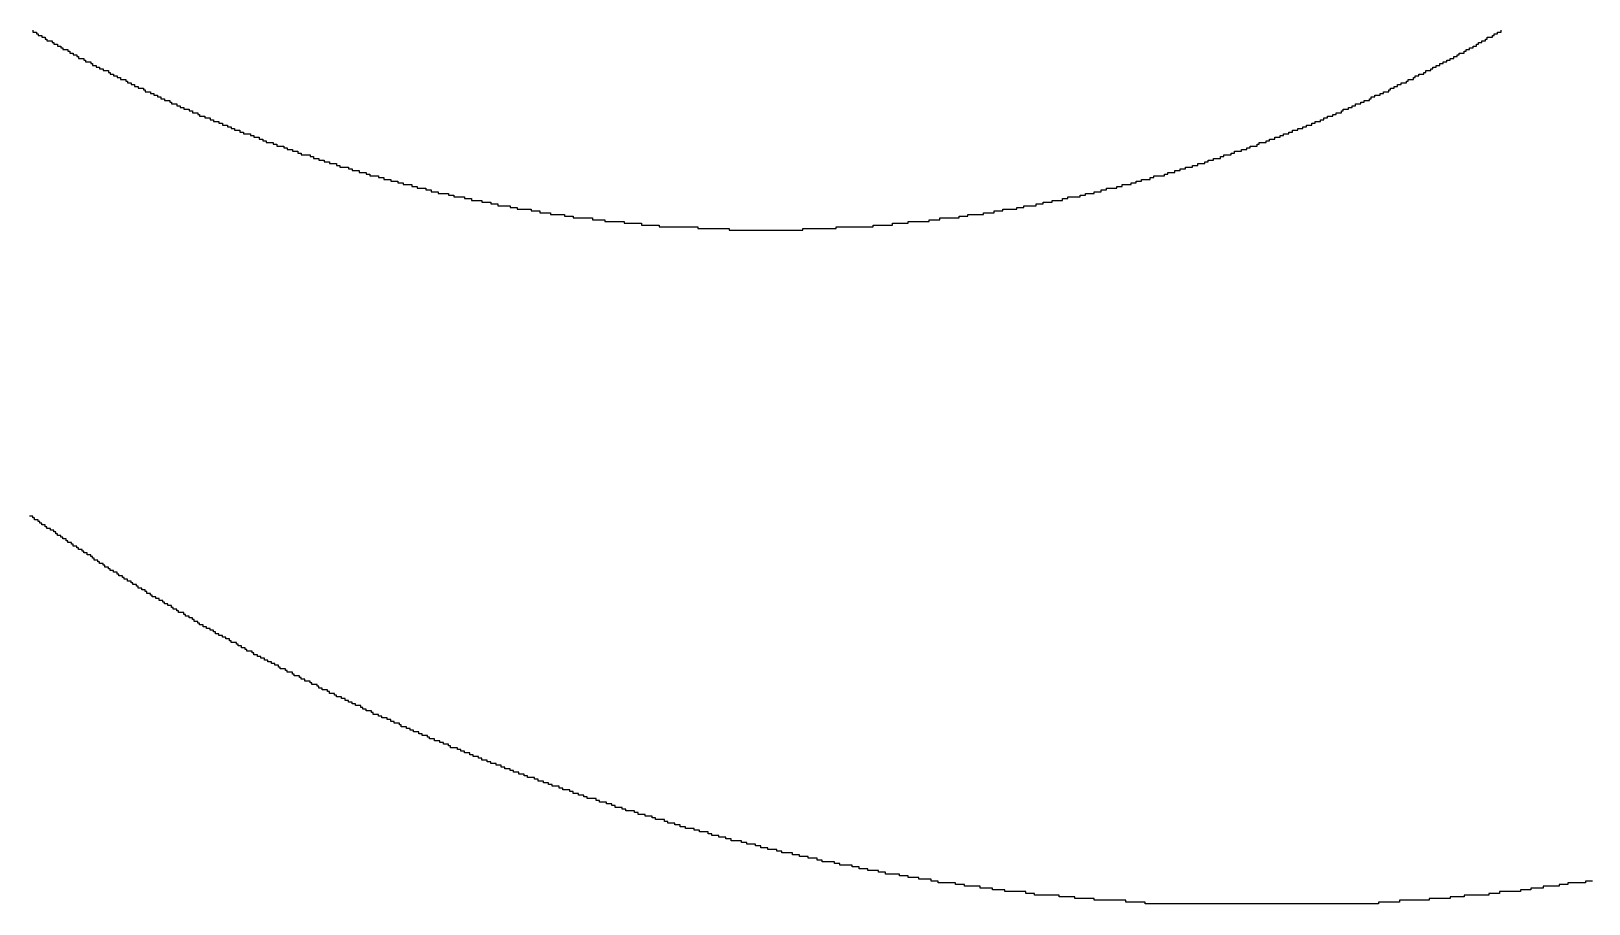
# Model space of a CAD drawing. Header units: millimetres. Extents: x -3.3 to 49.3, y -30.5 to 0.
# Drawn here: x 39.619 to 42.871, y -27.553 to -25.73 of the extents above; entities that cross this region are included whole.
import ezdxf

# ---------------------------------------------------------------- set-up
doc = ezdxf.new("R2010")
doc.units = ezdxf.units.MM
doc.layers.add('TopOverlay', color=2, linetype='Continuous')

msp = doc.modelspace()

# ---------------------------------------------------------------- linework, layer by layer
at = {"layer": 'TopOverlay'}
for p, q in [((39.6223, -25.7286), (39.6223, -25.7322)), ((42.6883, -25.7322), (42.6883, -25.7286)), ((39.6223, -25.7322), (39.6297, -25.7322)), ((39.6297, -25.7322), (39.6297, -25.7359)), ((39.6297, -25.7359), (39.6333, -25.7359)), ((39.6333, -25.7359), (39.6333, -25.7396)), ((39.6333, -25.7396), (39.6407, -25.7396)), ((39.6407, -25.7396), (39.6407, -25.7432)), ((39.6407, -25.7432), (39.648, -25.7432)), ((39.648, -25.7432), (39.648, -25.7469)), ((39.648, -25.7469), (39.6516, -25.7469)), ((39.6516, -25.7469), (39.6516, -25.7506)), ((39.6516, -25.7506), (39.6626, -25.7506)), ((39.6626, -25.7506), (39.6626, -25.7542)), ((39.6626, -25.7542), (39.6663, -25.7542)), ((39.6663, -25.7542), (39.6663, -25.7579)), ((39.6663, -25.7579), (39.6736, -25.7579)), ((39.6736, -25.7579), (39.6736, -25.7615)), ((39.6736, -25.7615), (39.681, -25.7615)), ((39.681, -25.7615), (39.681, -25.7652)), ((42.6297, -25.7652), (42.6297, -25.7615)), ((42.6297, -25.7615), (42.637, -25.7615)), ((42.637, -25.7615), (42.637, -25.7579)), ((42.637, -25.7579), (42.6407, -25.7579)), ((42.6407, -25.7579), (42.6407, -25.7542)), ((42.6407, -25.7542), (42.648, -25.7542)), ((42.648, -25.7542), (42.648, -25.7506)), ((42.648, -25.7506), (42.6553, -25.7506)), ((42.6553, -25.7506), (42.6553, -25.7469)), ((42.6553, -25.7469), (42.659, -25.7469)), ((42.659, -25.7469), (42.659, -25.7432)), ((42.659, -25.7432), (42.67, -25.7432)), ((42.67, -25.7432), (42.67, -25.7396)), ((42.67, -25.7396), (42.6736, -25.7396)), ((42.6736, -25.7396), (42.6736, -25.7359)), ((42.6736, -25.7359), (42.681, -25.7359)), ((42.681, -25.7359), (42.681, -25.7322)), ((42.681, -25.7322), (42.6883, -25.7322)), ((39.681, -25.7652), (39.6846, -25.7652)), ((39.6846, -25.7652), (39.6846, -25.7689)), ((39.6846, -25.7689), (39.6956, -25.7689)), ((39.6956, -25.7689), (39.6956, -25.7725)), ((39.6956, -25.7725), (39.6993, -25.7725)), ((39.6993, -25.7725), (39.6993, -25.7762)), ((39.6993, -25.7762), (39.7066, -25.7762)), ((39.7066, -25.7762), (39.7066, -25.7799)), ((39.7066, -25.7799), (39.7139, -25.7799)), ((39.7139, -25.7799), (39.7139, -25.7835)), ((39.7139, -25.7835), (39.7176, -25.7835)), ((39.7176, -25.7835), (39.7176, -25.7872)), ((39.7176, -25.7872), (39.7286, -25.7872)), ((39.7286, -25.7872), (39.7286, -25.7908)), ((39.7286, -25.7908), (39.7322, -25.7908)), ((39.7322, -25.7908), (39.7322, -25.7945)), ((42.5747, -25.7945), (42.5747, -25.7908)), ((42.5747, -25.7908), (42.5821, -25.7908)), ((42.5821, -25.7908), (42.5821, -25.7872)), ((42.5821, -25.7872), (42.5894, -25.7872)), ((42.5894, -25.7872), (42.5894, -25.7835)), ((42.5894, -25.7835), (42.5967, -25.7835)), ((42.5967, -25.7835), (42.5967, -25.7799)), ((42.5967, -25.7799), (42.6004, -25.7799)), ((42.6004, -25.7799), (42.6004, -25.7762)), ((42.6004, -25.7762), (42.6114, -25.7762)), ((42.6114, -25.7762), (42.6114, -25.7725)), ((42.6114, -25.7725), (42.615, -25.7725)), ((42.615, -25.7725), (42.615, -25.7689)), ((42.615, -25.7689), (42.6223, -25.7689)), ((42.6223, -25.7689), (42.6223, -25.7652)), ((42.6223, -25.7652), (42.6297, -25.7652)), ((39.7322, -25.7945), (39.7432, -25.7945)), ((39.7432, -25.7945), (39.7432, -25.7982)), ((39.7432, -25.7982), (39.7469, -25.7982)), ((39.7469, -25.7982), (39.7469, -25.8018)), ((39.7469, -25.8018), (39.7542, -25.8018)), ((39.7542, -25.8018), (39.7542, -25.8055)), ((39.7542, -25.8055), (39.7615, -25.8055)), ((39.7615, -25.8055), (39.7615, -25.8092)), ((39.7615, -25.8092), (39.7689, -25.8092)), ((39.7689, -25.8092), (39.7689, -25.8128)), ((39.7689, -25.8128), (39.7799, -25.8128)), ((39.7799, -25.8128), (39.7799, -25.8165)), ((39.7799, -25.8165), (39.7835, -25.8165)), ((39.7835, -25.8165), (39.7835, -25.8201)), ((39.7835, -25.8201), (39.7908, -25.8201)), ((39.7908, -25.8201), (39.7908, -25.8238)), ((39.7908, -25.8238), (39.7982, -25.8238)), ((39.7982, -25.8238), (39.7982, -25.8275)), ((42.5088, -25.8275), (42.5088, -25.8238)), ((42.5088, -25.8238), (42.5161, -25.8238)), ((42.5161, -25.8238), (42.5161, -25.8201)), ((42.5161, -25.8201), (42.5271, -25.8201)), ((42.5271, -25.8201), (42.5271, -25.8165)), ((42.5271, -25.8165), (42.5308, -25.8165)), ((42.5308, -25.8165), (42.5308, -25.8128)), ((42.5308, -25.8128), (42.5418, -25.8128)), ((42.5418, -25.8128), (42.5418, -25.8092)), ((42.5418, -25.8092), (42.5454, -25.8092)), ((42.5454, -25.8092), (42.5454, -25.8055)), ((42.5454, -25.8055), (42.5527, -25.8055)), ((42.5527, -25.8055), (42.5527, -25.8018)), ((42.5527, -25.8018), (42.5601, -25.8018)), ((42.5601, -25.8018), (42.5601, -25.7982)), ((42.5601, -25.7982), (42.5674, -25.7982)), ((42.5674, -25.7982), (42.5674, -25.7945)), ((42.5674, -25.7945), (42.5747, -25.7945)), ((39.7982, -25.8275), (39.8055, -25.8275)), ((39.8055, -25.8275), (39.8055, -25.8311)), ((39.8055, -25.8311), (39.8165, -25.8311)), ((39.8165, -25.8311), (39.8165, -25.8348)), ((39.8165, -25.8348), (39.8201, -25.8348)), ((39.8201, -25.8348), (39.8201, -25.8385)), ((39.8201, -25.8385), (39.8275, -25.8385)), ((39.8275, -25.8385), (39.8275, -25.8421)), ((39.8275, -25.8421), (39.8348, -25.8421)), ((39.8348, -25.8421), (39.8348, -25.8458)), ((39.8348, -25.8458), (39.8421, -25.8458)), ((39.8421, -25.8458), (39.8421, -25.8495)), ((39.8421, -25.8495), (39.8531, -25.8495)), ((39.8531, -25.8495), (39.8531, -25.8531)), ((39.8531, -25.8531), (39.8568, -25.8531)), ((39.8568, -25.8531), (39.8568, -25.8568)), ((39.8568, -25.8568), (39.8678, -25.8568)), ((39.8678, -25.8568), (39.8678, -25.8604)), ((42.4429, -25.8604), (42.4429, -25.8568)), ((42.4429, -25.8568), (42.4538, -25.8568)), ((42.4538, -25.8568), (42.4538, -25.8531)), ((42.4538, -25.8531), (42.4575, -25.8531)), ((42.4575, -25.8531), (42.4575, -25.8495)), ((42.4575, -25.8495), (42.4648, -25.8495)), ((42.4648, -25.8495), (42.4648, -25.8458)), ((42.4648, -25.8458), (42.4722, -25.8458)), ((42.4722, -25.8458), (42.4722, -25.8421)), ((42.4722, -25.8421), (42.4795, -25.8421)), ((42.4795, -25.8421), (42.4795, -25.8385)), ((42.4795, -25.8385), (42.4905, -25.8385)), ((42.4905, -25.8385), (42.4905, -25.8348)), ((42.4905, -25.8348), (42.4941, -25.8348)), ((42.4941, -25.8348), (42.4941, -25.8311)), ((42.4941, -25.8311), (42.5051, -25.8311)), ((42.5051, -25.8311), (42.5051, -25.8275)), ((42.5051, -25.8275), (42.5088, -25.8275)), ((39.8678, -25.8604), (39.8751, -25.8604)), ((39.8751, -25.8604), (39.8751, -25.8641)), ((39.8751, -25.8641), (39.8824, -25.8641)), ((39.8824, -25.8641), (39.8824, -25.8678)), ((39.8824, -25.8678), (39.8897, -25.8678)), ((39.8897, -25.8678), (39.8897, -25.8714)), ((39.8897, -25.8714), (39.8971, -25.8714)), ((39.8971, -25.8714), (39.8971, -25.8751)), ((39.8971, -25.8751), (39.9081, -25.8751)), ((39.9081, -25.8751), (39.9081, -25.8788)), ((39.9081, -25.8788), (39.9117, -25.8788)), ((39.9117, -25.8788), (39.9117, -25.8824)), ((39.9117, -25.8824), (39.9227, -25.8824)), ((39.9227, -25.8824), (39.9227, -25.8861)), ((39.9227, -25.8861), (39.93, -25.8861)), ((39.93, -25.8861), (39.93, -25.8897)), ((39.93, -25.8897), (39.9374, -25.8897)), ((39.9374, -25.8897), (39.9374, -25.8934)), ((42.3696, -25.8934), (42.3696, -25.8897)), ((42.3696, -25.8897), (42.3769, -25.8897)), ((42.3769, -25.8897), (42.3769, -25.8861)), ((42.3769, -25.8861), (42.3842, -25.8861)), ((42.3842, -25.8861), (42.3842, -25.8824)), ((42.3842, -25.8824), (42.3952, -25.8824)), ((42.3952, -25.8824), (42.3952, -25.8788)), ((42.3952, -25.8788), (42.4026, -25.8788)), ((42.4026, -25.8788), (42.4026, -25.8751)), ((42.4026, -25.8751), (42.4136, -25.8751)), ((42.4136, -25.8751), (42.4136, -25.8714)), ((42.4136, -25.8714), (42.4172, -25.8714)), ((42.4172, -25.8714), (42.4172, -25.8678)), ((42.4172, -25.8678), (42.4245, -25.8678)), ((42.4245, -25.8678), (42.4245, -25.8641)), ((42.4245, -25.8641), (42.4355, -25.8641)), ((42.4355, -25.8641), (42.4355, -25.8604)), ((42.4355, -25.8604), (42.4429, -25.8604)), ((39.9374, -25.8934), (39.9484, -25.8934)), ((39.9484, -25.8934), (39.9484, -25.8971)), ((39.9484, -25.8971), (39.9557, -25.8971)), ((39.9557, -25.8971), (39.9557, -25.9007)), ((39.9557, -25.9007), (39.9667, -25.9007)), ((39.9667, -25.9007), (39.9667, -25.9044)), ((39.9667, -25.9044), (39.9703, -25.9044)), ((39.9703, -25.9044), (39.9703, -25.9081)), ((39.9703, -25.9081), (39.9813, -25.9081)), ((39.9813, -25.9081), (39.9813, -25.9117)), ((39.9813, -25.9117), (39.9923, -25.9117)), ((39.9923, -25.9117), (39.9923, -25.9154)), ((39.9923, -25.9154), (39.9996, -25.9154)), ((39.9996, -25.9154), (39.9996, -25.919)), ((39.9996, -25.919), (40.0106, -25.919)), ((40.0106, -25.919), (40.0106, -25.9227)), ((40.0106, -25.9227), (40.0179, -25.9227)), ((40.0179, -25.9227), (40.0179, -25.9264)), ((42.2927, -25.9264), (42.2927, -25.9227)), ((42.2927, -25.9227), (42.3, -25.9227)), ((42.3, -25.9227), (42.3, -25.919)), ((42.3, -25.919), (42.311, -25.919)), ((42.311, -25.919), (42.311, -25.9154)), ((42.311, -25.9154), (42.3183, -25.9154)), ((42.3183, -25.9154), (42.3183, -25.9117)), ((42.3183, -25.9117), (42.3256, -25.9117)), ((42.3256, -25.9117), (42.3256, -25.9081)), ((42.3256, -25.9081), (42.3366, -25.9081)), ((42.3366, -25.9081), (42.3366, -25.9044)), ((42.3366, -25.9044), (42.344, -25.9044)), ((42.344, -25.9044), (42.344, -25.9007)), ((42.344, -25.9007), (42.3549, -25.9007)), ((42.3549, -25.9007), (42.3549, -25.8971)), ((42.3549, -25.8971), (42.3586, -25.8971)), ((42.3586, -25.8971), (42.3586, -25.8934)), ((42.3586, -25.8934), (42.3696, -25.8934)), ((40.0179, -25.9264), (40.0289, -25.9264)), ((40.0289, -25.9264), (40.0289, -25.93)), ((40.0289, -25.93), (40.0363, -25.93)), ((40.0363, -25.93), (40.0363, -25.9337)), ((40.0363, -25.9337), (40.0436, -25.9337)), ((40.0436, -25.9337), (40.0436, -25.9374)), ((40.0436, -25.9374), (40.0546, -25.9374)), ((40.0546, -25.9374), (40.0546, -25.941)), ((40.0546, -25.941), (40.0619, -25.941)), ((40.0619, -25.941), (40.0619, -25.9447)), ((40.0619, -25.9447), (40.0766, -25.9447)), ((40.0766, -25.9447), (40.0766, -25.9484)), ((40.0766, -25.9484), (40.0839, -25.9484)), ((40.0839, -25.9484), (40.0839, -25.952)), ((40.0839, -25.952), (40.0949, -25.952)), ((40.0949, -25.952), (40.0949, -25.9557)), ((40.0949, -25.9557), (40.1022, -25.9557)), ((40.1022, -25.9557), (40.1022, -25.9593)), ((42.2048, -25.9593), (42.2048, -25.9557)), ((42.2048, -25.9557), (42.2157, -25.9557)), ((42.2157, -25.9557), (42.2157, -25.952)), ((42.2157, -25.952), (42.2267, -25.952)), ((42.2267, -25.952), (42.2267, -25.9484)), ((42.2267, -25.9484), (42.2341, -25.9484)), ((42.2341, -25.9484), (42.2341, -25.9447)), ((42.2341, -25.9447), (42.2451, -25.9447)), ((42.2451, -25.9447), (42.2451, -25.941)), ((42.2451, -25.941), (42.2524, -25.941)), ((42.2524, -25.941), (42.2524, -25.9374)), ((42.2524, -25.9374), (42.2634, -25.9374)), ((42.2634, -25.9374), (42.2634, -25.9337)), ((42.2634, -25.9337), (42.2744, -25.9337)), ((42.2744, -25.9337), (42.2744, -25.93)), ((42.2744, -25.93), (42.2817, -25.93)), ((42.2817, -25.93), (42.2817, -25.9264)), ((42.2817, -25.9264), (42.2927, -25.9264)), ((40.1022, -25.9593), (40.1095, -25.9593)), ((40.1095, -25.9593), (40.1095, -25.963)), ((40.1095, -25.963), (40.1242, -25.963)), ((40.1242, -25.963), (40.1242, -25.9667)), ((40.1242, -25.9667), (40.1315, -25.9667)), ((40.1315, -25.9667), (40.1315, -25.9703)), ((40.1315, -25.9703), (40.1462, -25.9703)), ((40.1462, -25.9703), (40.1462, -25.974)), ((40.1462, -25.974), (40.1535, -25.974)), ((40.1535, -25.974), (40.1535, -25.9777)), ((40.1535, -25.9777), (40.1645, -25.9777)), ((40.1645, -25.9777), (40.1645, -25.9813)), ((40.1645, -25.9813), (40.1755, -25.9813)), ((40.1755, -25.9813), (40.1755, -25.985)), ((40.1755, -25.985), (40.1828, -25.985)), ((40.1828, -25.985), (40.1828, -25.9886)), ((40.1828, -25.9886), (40.2011, -25.9886)), ((40.2011, -25.9886), (40.2011, -25.9923)), ((42.1095, -25.9923), (42.1095, -25.9886)), ((42.1095, -25.9886), (42.1242, -25.9886)), ((42.1242, -25.9886), (42.1242, -25.985)), ((42.1242, -25.985), (42.1315, -25.985)), ((42.1315, -25.985), (42.1315, -25.9813)), ((42.1315, -25.9813), (42.1462, -25.9813)), ((42.1462, -25.9813), (42.1462, -25.9777)), ((42.1462, -25.9777), (42.1571, -25.9777)), ((42.1571, -25.9777), (42.1571, -25.974)), ((42.1571, -25.974), (42.1645, -25.974)), ((42.1645, -25.974), (42.1645, -25.9703)), ((42.1645, -25.9703), (42.1791, -25.9703)), ((42.1791, -25.9703), (42.1791, -25.9667)), ((42.1791, -25.9667), (42.1828, -25.9667)), ((42.1828, -25.9667), (42.1828, -25.963)), ((42.1828, -25.963), (42.1974, -25.963)), ((42.1974, -25.963), (42.1974, -25.9593)), ((42.1974, -25.9593), (42.2048, -25.9593)), ((40.2011, -25.9923), (40.2084, -25.9923)), ((40.2084, -25.9923), (40.2084, -25.996)), ((40.2084, -25.996), (40.2194, -25.996)), ((40.2194, -25.996), (40.2194, -25.9996)), ((40.2194, -25.9996), (40.2304, -25.9996)), ((40.2304, -25.9996), (40.2304, -26.0033)), ((40.2304, -26.0033), (40.2414, -26.0033)), ((40.2414, -26.0033), (40.2414, -26.007)), ((40.2414, -26.007), (40.256, -26.007)), ((40.256, -26.007), (40.256, -26.0106)), ((40.256, -26.0106), (40.2634, -26.0106)), ((40.2634, -26.0106), (40.2634, -26.0143)), ((40.2634, -26.0143), (40.2817, -26.0143)), ((40.2817, -26.0143), (40.2817, -26.0179)), ((40.2817, -26.0179), (40.289, -26.0179)), ((40.289, -26.0179), (40.289, -26.0216)), ((40.289, -26.0216), (40.3037, -26.0216)), ((40.3037, -26.0216), (40.3037, -26.0253)), ((42.007, -26.0253), (42.007, -26.0216)), ((42.007, -26.0216), (42.0179, -26.0216)), ((42.0179, -26.0216), (42.0179, -26.0179)), ((42.0179, -26.0179), (42.0289, -26.0179)), ((42.0289, -26.0179), (42.0289, -26.0143)), ((42.0289, -26.0143), (42.0436, -26.0143)), ((42.0436, -26.0143), (42.0436, -26.0106)), ((42.0436, -26.0106), (42.0546, -26.0106)), ((42.0546, -26.0106), (42.0546, -26.007)), ((42.0546, -26.007), (42.0692, -26.007)), ((42.0692, -26.007), (42.0692, -26.0033)), ((42.0692, -26.0033), (42.0766, -26.0033)), ((42.0766, -26.0033), (42.0766, -25.9996)), ((42.0766, -25.9996), (42.0875, -25.9996)), ((42.0875, -25.9996), (42.0875, -25.996)), ((42.0875, -25.996), (42.1022, -25.996)), ((42.1022, -25.996), (42.1022, -25.9923)), ((42.1022, -25.9923), (42.1095, -25.9923)), ((40.3037, -26.0253), (40.3183, -26.0253)), ((40.3183, -26.0253), (40.3183, -26.0289)), ((40.3183, -26.0289), (40.3256, -26.0289)), ((40.3256, -26.0289), (40.3256, -26.0326)), ((40.3256, -26.0326), (40.344, -26.0326)), ((40.344, -26.0326), (40.344, -26.0363)), ((40.344, -26.0363), (40.3549, -26.0363)), ((40.3549, -26.0363), (40.3549, -26.0399)), ((40.3549, -26.0399), (40.3696, -26.0399)), ((40.3696, -26.0399), (40.3696, -26.0436)), ((40.3696, -26.0436), (40.3842, -26.0436)), ((40.3842, -26.0436), (40.3842, -26.0473)), ((40.3842, -26.0473), (40.3952, -26.0473)), ((40.3952, -26.0473), (40.3952, -26.0509)), ((40.3952, -26.0509), (40.4136, -26.0509)), ((40.4136, -26.0509), (40.4136, -26.0546)), ((41.8971, -26.0546), (41.8971, -26.0509)), ((41.8971, -26.0509), (41.9154, -26.0509)), ((41.9154, -26.0509), (41.9154, -26.0473)), ((41.9154, -26.0473), (41.9264, -26.0473)), ((41.9264, -26.0473), (41.9264, -26.0436)), ((41.9264, -26.0436), (41.9374, -26.0436)), ((41.9374, -26.0436), (41.9374, -26.0399)), ((41.9374, -26.0399), (41.9557, -26.0399)), ((41.9557, -26.0399), (41.9557, -26.0363)), ((41.9557, -26.0363), (41.963, -26.0363)), ((41.963, -26.0363), (41.963, -26.0326)), ((41.963, -26.0326), (41.985, -26.0326)), ((41.985, -26.0326), (41.985, -26.0289)), ((41.985, -26.0289), (41.9923, -26.0289)), ((41.9923, -26.0289), (41.9923, -26.0253)), ((41.9923, -26.0253), (42.007, -26.0253)), ((40.4136, -26.0546), (40.4245, -26.0546)), ((40.4245, -26.0546), (40.4245, -26.0582)), ((40.4245, -26.0582), (40.4429, -26.0582)), ((40.4429, -26.0582), (40.4429, -26.0619)), ((40.4429, -26.0619), (40.4538, -26.0619)), ((40.4538, -26.0619), (40.4538, -26.0656)), ((40.4538, -26.0656), (40.4685, -26.0656)), ((40.4685, -26.0656), (40.4685, -26.0692)), ((40.4685, -26.0692), (40.4905, -26.0692)), ((40.4905, -26.0692), (40.4905, -26.0729)), ((40.4905, -26.0729), (40.5015, -26.0729)), ((40.5015, -26.0729), (40.5015, -26.0766)), ((40.5015, -26.0766), (40.5234, -26.0766)), ((40.5234, -26.0766), (40.5234, -26.0802)), ((40.5234, -26.0802), (40.5381, -26.0802)), ((40.5381, -26.0802), (40.5381, -26.0839)), ((40.5381, -26.0839), (40.5601, -26.0839)), ((40.5601, -26.0839), (40.5601, -26.0875)), ((41.7505, -26.0875), (41.7505, -26.0839)), ((41.7505, -26.0839), (41.7725, -26.0839)), ((41.7725, -26.0839), (41.7725, -26.0802)), ((41.7725, -26.0802), (41.7835, -26.0802)), ((41.7835, -26.0802), (41.7835, -26.0766)), ((41.7835, -26.0766), (41.8092, -26.0766)), ((41.8092, -26.0766), (41.8092, -26.0729)), ((41.8092, -26.0729), (41.8201, -26.0729)), ((41.8201, -26.0729), (41.8201, -26.0692)), ((41.8201, -26.0692), (41.8385, -26.0692)), ((41.8385, -26.0692), (41.8385, -26.0656)), ((41.8385, -26.0656), (41.8531, -26.0656)), ((41.8531, -26.0656), (41.8531, -26.0619)), ((41.8531, -26.0619), (41.8641, -26.0619)), ((41.8641, -26.0619), (41.8641, -26.0582)), ((41.8641, -26.0582), (41.8861, -26.0582)), ((41.8861, -26.0582), (41.8861, -26.0546)), ((41.8861, -26.0546), (41.8971, -26.0546)), ((40.5601, -26.0875), (40.5784, -26.0875)), ((40.5784, -26.0875), (40.5784, -26.0912)), ((40.5784, -26.0912), (40.593, -26.0912)), ((40.593, -26.0912), (40.593, -26.0949)), ((40.593, -26.0949), (40.6187, -26.0949)), ((40.6187, -26.0949), (40.6187, -26.0985)), ((40.6187, -26.0985), (40.6333, -26.0985)), ((40.6333, -26.0985), (40.6333, -26.1022)), ((40.6333, -26.1022), (40.6626, -26.1022)), ((40.6626, -26.1022), (40.6626, -26.1059)), ((40.6626, -26.1059), (40.681, -26.1059)), ((40.681, -26.1059), (40.681, -26.1095)), ((40.681, -26.1095), (40.7029, -26.1095)), ((40.7029, -26.1095), (40.7029, -26.1132)), ((40.7029, -26.1132), (40.7322, -26.1132)), ((40.7322, -26.1132), (40.7322, -26.1169)), ((40.7322, -26.1169), (40.7505, -26.1169)), ((40.7505, -26.1169), (40.7505, -26.1205)), ((41.5564, -26.1205), (41.5564, -26.1169)), ((41.5564, -26.1169), (41.5747, -26.1169)), ((41.5747, -26.1169), (41.5747, -26.1132)), ((41.5747, -26.1132), (41.6077, -26.1132)), ((41.6077, -26.1132), (41.6077, -26.1095)), ((41.6077, -26.1095), (41.6297, -26.1095)), ((41.6297, -26.1095), (41.6297, -26.1059)), ((41.6297, -26.1059), (41.648, -26.1059)), ((41.648, -26.1059), (41.648, -26.1022)), ((41.648, -26.1022), (41.6773, -26.1022)), ((41.6773, -26.1022), (41.6773, -26.0985)), ((41.6773, -26.0985), (41.6919, -26.0985)), ((41.6919, -26.0985), (41.6919, -26.0949)), ((41.6919, -26.0949), (41.7176, -26.0949)), ((41.7176, -26.0949), (41.7176, -26.0912)), ((41.7176, -26.0912), (41.7322, -26.0912)), ((41.7322, -26.0912), (41.7322, -26.0875)), ((41.7322, -26.0875), (41.7505, -26.0875)), ((40.7505, -26.1205), (40.7908, -26.1205)), ((40.7908, -26.1205), (40.7908, -26.1242)), ((40.7908, -26.1242), (40.8165, -26.1242)), ((40.8165, -26.1242), (40.8165, -26.1278)), ((40.8165, -26.1278), (40.8568, -26.1278)), ((40.8568, -26.1278), (40.8568, -26.1315)), ((40.8568, -26.1315), (40.8934, -26.1315)), ((40.8934, -26.1315), (40.8934, -26.1352)), ((40.8934, -26.1352), (40.93, -26.1352)), ((40.93, -26.1352), (40.93, -26.1388)), ((40.93, -26.1388), (41.0106, -26.1388)), ((41.0106, -26.1388), (41.0106, -26.1425)), ((41.0106, -26.1425), (41.0766, -26.1425)), ((41.0766, -26.1425), (41.0766, -26.1462)), ((41.0766, -26.1462), (41.2304, -26.1462)), ((41.2304, -26.1462), (41.2304, -26.1425)), ((41.2304, -26.1425), (41.3, -26.1425)), ((41.3, -26.1425), (41.3, -26.1388)), ((41.3, -26.1388), (41.3769, -26.1388)), ((41.3769, -26.1388), (41.3769, -26.1352)), ((41.3769, -26.1352), (41.4172, -26.1352)), ((41.4172, -26.1352), (41.4172, -26.1315)), ((41.4172, -26.1315), (41.4502, -26.1315)), ((41.4502, -26.1315), (41.4502, -26.1278)), ((41.4502, -26.1278), (41.4941, -26.1278)), ((41.4941, -26.1278), (41.4941, -26.1242)), ((41.4941, -26.1242), (41.5161, -26.1242)), ((41.5161, -26.1242), (41.5161, -26.1205)), ((41.5161, -26.1205), (41.5564, -26.1205)), ((39.6223, -26.7432), (39.615, -26.7432)), ((39.6223, -26.7469), (39.6223, -26.7432)), ((39.626, -26.7469), (39.6223, -26.7469)), ((39.626, -26.7506), (39.626, -26.7469)), ((39.6333, -26.7506), (39.626, -26.7506)), ((39.6333, -26.7542), (39.6333, -26.7506)), ((39.637, -26.7542), (39.6333, -26.7542)), ((39.637, -26.7579), (39.637, -26.7542)), ((39.6407, -26.7579), (39.637, -26.7579)), ((39.6407, -26.7615), (39.6407, -26.7579)), ((39.648, -26.7615), (39.6407, -26.7615)), ((39.648, -26.7652), (39.648, -26.7615)), ((39.6516, -26.7652), (39.648, -26.7652)), ((39.6516, -26.7689), (39.6516, -26.7652)), ((39.659, -26.7689), (39.6516, -26.7689)), ((39.659, -26.7725), (39.659, -26.7689)), ((39.6663, -26.7725), (39.659, -26.7725)), ((39.6663, -26.7762), (39.6663, -26.7725)), ((39.67, -26.7762), (39.6663, -26.7762)), ((39.67, -26.7799), (39.67, -26.7762)), ((39.6736, -26.7799), (39.67, -26.7799)), ((39.6736, -26.7835), (39.6736, -26.7799)), ((39.681, -26.7835), (39.6736, -26.7835)), ((39.681, -26.7872), (39.681, -26.7835)), ((39.6846, -26.7872), (39.681, -26.7872)), ((39.6846, -26.7908), (39.6846, -26.7872)), ((39.6919, -26.7908), (39.6846, -26.7908)), ((39.6919, -26.7945), (39.6919, -26.7908)), ((39.6956, -26.7945), (39.6919, -26.7945)), ((39.6956, -26.7982), (39.6956, -26.7945)), ((39.7029, -26.7982), (39.6956, -26.7982)), ((39.7029, -26.8018), (39.7029, -26.7982)), ((39.7066, -26.8018), (39.7029, -26.8018)), ((39.7066, -26.8055), (39.7066, -26.8018)), ((39.7139, -26.8055), (39.7066, -26.8055)), ((39.7139, -26.8092), (39.7139, -26.8055)), ((39.7176, -26.8092), (39.7139, -26.8092)), ((39.7176, -26.8128), (39.7176, -26.8092)), ((39.7249, -26.8128), (39.7176, -26.8128)), ((39.7249, -26.8165), (39.7249, -26.8128)), ((39.7286, -26.8165), (39.7249, -26.8165)), ((39.7286, -26.8201), (39.7286, -26.8165)), ((39.7359, -26.8201), (39.7286, -26.8201)), ((39.7359, -26.8238), (39.7359, -26.8201)), ((39.7432, -26.8238), (39.7359, -26.8238)), ((39.7432, -26.8275), (39.7432, -26.8238)), ((39.7469, -26.8275), (39.7432, -26.8275)), ((39.7469, -26.8311), (39.7469, -26.8275)), ((39.7506, -26.8311), (39.7469, -26.8311)), ((39.7506, -26.8348), (39.7506, -26.8311)), ((39.7579, -26.8348), (39.7506, -26.8348)), ((39.7579, -26.8385), (39.7579, -26.8348)), ((39.7615, -26.8385), (39.7579, -26.8385)), ((39.7615, -26.8421), (39.7615, -26.8385)), ((39.7689, -26.8421), (39.7615, -26.8421)), ((39.7689, -26.8458), (39.7689, -26.8421)), ((39.7725, -26.8458), (39.7689, -26.8458)), ((39.7725, -26.8495), (39.7725, -26.8458)), ((39.7799, -26.8495), (39.7725, -26.8495)), ((39.7799, -26.8531), (39.7799, -26.8495)), ((39.7835, -26.8531), (39.7799, -26.8531)), ((39.7835, -26.8568), (39.7835, -26.8531)), ((39.7908, -26.8568), (39.7835, -26.8568)), ((39.7908, -26.8604), (39.7908, -26.8568)), ((39.7982, -26.8604), (39.7908, -26.8604)), ((39.7982, -26.8641), (39.7982, -26.8604)), ((39.8018, -26.8641), (39.7982, -26.8641)), ((39.8018, -26.8678), (39.8018, -26.8641)), ((39.8092, -26.8678), (39.8018, -26.8678)), ((39.8092, -26.8714), (39.8092, -26.8678)), ((39.8128, -26.8714), (39.8092, -26.8714)), ((39.8128, -26.8751), (39.8128, -26.8714)), ((39.8201, -26.8751), (39.8128, -26.8751)), ((39.8201, -26.8788), (39.8201, -26.8751)), ((39.8275, -26.8788), (39.8201, -26.8788)), ((39.8275, -26.8824), (39.8275, -26.8788)), ((39.8311, -26.8824), (39.8275, -26.8824)), ((39.8311, -26.8861), (39.8311, -26.8824)), ((39.8385, -26.8861), (39.8311, -26.8861)), ((39.8385, -26.8897), (39.8385, -26.8861)), ((39.8421, -26.8897), (39.8385, -26.8897)), ((39.8421, -26.8934), (39.8421, -26.8897)), ((39.8495, -26.8934), (39.8421, -26.8934)), ((39.8495, -26.8971), (39.8495, -26.8934)), ((39.8568, -26.8971), (39.8495, -26.8971)), ((39.8568, -26.9007), (39.8568, -26.8971)), ((39.8604, -26.9007), (39.8568, -26.9007)), ((39.8604, -26.9044), (39.8604, -26.9007)), ((39.8678, -26.9044), (39.8604, -26.9044)), ((39.8678, -26.9081), (39.8678, -26.9044)), ((39.8714, -26.9081), (39.8678, -26.9081)), ((39.8714, -26.9117), (39.8714, -26.9081)), ((39.8788, -26.9117), (39.8714, -26.9117)), ((39.8788, -26.9154), (39.8788, -26.9117)), ((39.8861, -26.9154), (39.8788, -26.9154)), ((39.8861, -26.919), (39.8861, -26.9154)), ((39.8934, -26.919), (39.8861, -26.919)), ((39.8934, -26.9227), (39.8934, -26.919)), ((39.8971, -26.9227), (39.8934, -26.9227)), ((39.8971, -26.9264), (39.8971, -26.9227)), ((39.9044, -26.9264), (39.8971, -26.9264)), ((39.9044, -26.93), (39.9044, -26.9264)), ((39.9117, -26.93), (39.9044, -26.93)), ((39.9117, -26.9337), (39.9117, -26.93)), ((39.9154, -26.9337), (39.9117, -26.9337)), ((39.9154, -26.9374), (39.9154, -26.9337)), ((39.9227, -26.9374), (39.9154, -26.9374)), ((39.9227, -26.941), (39.9227, -26.9374)), ((39.9264, -26.941), (39.9227, -26.941)), ((39.9264, -26.9447), (39.9264, -26.941)), ((39.9374, -26.9447), (39.9264, -26.9447)), ((39.9374, -26.9484), (39.9374, -26.9447)), ((39.941, -26.9484), (39.9374, -26.9484)), ((39.941, -26.952), (39.941, -26.9484)), ((39.9484, -26.952), (39.941, -26.952)), ((39.9484, -26.9557), (39.9484, -26.952)), ((39.9557, -26.9557), (39.9484, -26.9557)), ((39.9557, -26.9593), (39.9557, -26.9557)), ((39.9593, -26.9593), (39.9557, -26.9593)), ((39.9593, -26.963), (39.9593, -26.9593)), ((39.9667, -26.963), (39.9593, -26.963)), ((39.9667, -26.9667), (39.9667, -26.963)), ((39.9703, -26.9667), (39.9667, -26.9667)), ((39.9703, -26.9703), (39.9703, -26.9667)), ((39.9777, -26.9703), (39.9703, -26.9703)), ((39.9777, -26.974), (39.9777, -26.9703)), ((39.985, -26.974), (39.9777, -26.974)), ((39.985, -26.9777), (39.985, -26.974)), ((39.9923, -26.9777), (39.985, -26.9777)), ((39.9923, -26.9813), (39.9923, -26.9777)), ((39.9996, -26.9813), (39.9923, -26.9813)), ((39.9996, -26.985), (39.9996, -26.9813)), ((40.0033, -26.985), (39.9996, -26.985)), ((40.0033, -26.9886), (40.0033, -26.985)), ((40.0106, -26.9886), (40.0033, -26.9886)), ((40.0106, -26.9923), (40.0106, -26.9886)), ((40.0179, -26.9923), (40.0106, -26.9923)), ((40.0179, -26.996), (40.0179, -26.9923)), ((40.0253, -26.996), (40.0179, -26.996)), ((40.0253, -26.9996), (40.0253, -26.996)), ((40.0326, -26.9996), (40.0253, -26.9996)), ((40.0326, -27.0033), (40.0326, -26.9996)), ((40.0363, -27.0033), (40.0326, -27.0033)), ((40.0363, -27.007), (40.0363, -27.0033)), ((40.0473, -27.007), (40.0363, -27.007)), ((40.0473, -27.0106), (40.0473, -27.007)), ((40.0509, -27.0106), (40.0473, -27.0106)), ((40.0509, -27.0143), (40.0509, -27.0106)), ((40.0582, -27.0143), (40.0509, -27.0143)), ((40.0582, -27.0179), (40.0582, -27.0143)), ((40.0656, -27.0179), (40.0582, -27.0179)), ((40.0656, -27.0216), (40.0656, -27.0179)), ((40.0692, -27.0216), (40.0656, -27.0216)), ((40.0692, -27.0253), (40.0692, -27.0216)), ((40.0802, -27.0253), (40.0692, -27.0253)), ((40.0802, -27.0289), (40.0802, -27.0253)), ((40.0839, -27.0289), (40.0802, -27.0289)), ((40.0839, -27.0326), (40.0839, -27.0289)), ((40.0912, -27.0326), (40.0839, -27.0326)), ((40.0912, -27.0363), (40.0912, -27.0326)), ((40.0985, -27.0363), (40.0912, -27.0363)), ((40.0985, -27.0399), (40.0985, -27.0363)), ((40.1059, -27.0399), (40.0985, -27.0399)), ((40.1059, -27.0436), (40.1059, -27.0399)), ((40.1132, -27.0436), (40.1059, -27.0436)), ((40.1132, -27.0473), (40.1132, -27.0436)), ((40.1205, -27.0473), (40.1132, -27.0473)), ((40.1205, -27.0509), (40.1205, -27.0473)), ((40.1278, -27.0509), (40.1205, -27.0509)), ((40.1278, -27.0546), (40.1278, -27.0509)), ((40.1352, -27.0546), (40.1278, -27.0546)), ((40.1352, -27.0582), (40.1352, -27.0546)), ((40.1388, -27.0582), (40.1352, -27.0582)), ((40.1388, -27.0619), (40.1388, -27.0582)), ((40.1498, -27.0619), (40.1388, -27.0619)), ((40.1498, -27.0656), (40.1498, -27.0619)), ((40.1535, -27.0656), (40.1498, -27.0656)), ((40.1535, -27.0692), (40.1535, -27.0656)), ((40.1645, -27.0692), (40.1535, -27.0692)), ((40.1645, -27.0729), (40.1645, -27.0692)), ((40.1681, -27.0729), (40.1645, -27.0729)), ((40.1681, -27.0766), (40.1681, -27.0729)), ((40.1791, -27.0766), (40.1681, -27.0766)), ((40.1791, -27.0802), (40.1791, -27.0766)), ((40.1828, -27.0802), (40.1791, -27.0802)), ((40.1828, -27.0839), (40.1828, -27.0802)), ((40.1901, -27.0839), (40.1828, -27.0839)), ((40.1901, -27.0875), (40.1901, -27.0839)), ((40.2011, -27.0875), (40.1901, -27.0875)), ((40.2011, -27.0912), (40.2011, -27.0875)), ((40.2048, -27.0912), (40.2011, -27.0912)), ((40.2048, -27.0949), (40.2048, -27.0912)), ((40.2158, -27.0949), (40.2048, -27.0949)), ((40.2158, -27.0985), (40.2158, -27.0949)), ((40.2194, -27.0985), (40.2158, -27.0985)), ((40.2194, -27.1022), (40.2194, -27.0985)), ((40.2267, -27.1022), (40.2194, -27.1022)), ((40.2267, -27.1059), (40.2267, -27.1022)), ((40.2377, -27.1059), (40.2267, -27.1059)), ((40.2377, -27.1095), (40.2377, -27.1059)), ((40.2414, -27.1095), (40.2377, -27.1095)), ((40.2414, -27.1132), (40.2414, -27.1095)), ((40.2524, -27.1132), (40.2414, -27.1132)), ((40.2524, -27.1168), (40.2524, -27.1132)), ((40.256, -27.1168), (40.2524, -27.1168)), ((40.256, -27.1205), (40.256, -27.1168)), ((40.267, -27.1205), (40.256, -27.1205)), ((40.267, -27.1242), (40.267, -27.1205)), ((40.2744, -27.1242), (40.267, -27.1242)), ((40.2744, -27.1278), (40.2744, -27.1242)), ((40.2817, -27.1278), (40.2744, -27.1278)), ((40.2817, -27.1315), (40.2817, -27.1278)), ((40.289, -27.1315), (40.2817, -27.1315)), ((40.289, -27.1352), (40.289, -27.1315)), ((40.2963, -27.1352), (40.289, -27.1352)), ((40.2963, -27.1388), (40.2963, -27.1352)), ((40.3073, -27.1388), (40.2963, -27.1388)), ((40.3073, -27.1425), (40.3073, -27.1388)), ((40.311, -27.1425), (40.3073, -27.1425)), ((40.311, -27.1462), (40.311, -27.1425)), ((40.3183, -27.1462), (40.311, -27.1462)), ((40.3183, -27.1498), (40.3183, -27.1462)), ((40.3293, -27.1498), (40.3183, -27.1498)), ((40.3293, -27.1535), (40.3293, -27.1498)), ((40.333, -27.1535), (40.3293, -27.1535)), ((40.333, -27.1571), (40.333, -27.1535)), ((40.344, -27.1571), (40.333, -27.1571)), ((40.344, -27.1608), (40.344, -27.1571)), ((40.3513, -27.1608), (40.344, -27.1608)), ((40.3513, -27.1645), (40.3513, -27.1608)), ((40.3623, -27.1645), (40.3513, -27.1645)), ((40.3623, -27.1681), (40.3623, -27.1645)), ((40.3696, -27.1681), (40.3623, -27.1681)), ((40.3696, -27.1718), (40.3696, -27.1681)), ((40.3769, -27.1718), (40.3696, -27.1718)), ((40.3769, -27.1755), (40.3769, -27.1718)), ((40.3879, -27.1755), (40.3769, -27.1755)), ((40.3879, -27.1791), (40.3879, -27.1755)), ((40.3916, -27.1791), (40.3879, -27.1791)), ((40.3916, -27.1828), (40.3916, -27.1791)), ((40.4026, -27.1828), (40.3916, -27.1828)), ((40.4026, -27.1864), (40.4026, -27.1828)), ((40.4099, -27.1864), (40.4026, -27.1864)), ((40.4099, -27.1901), (40.4099, -27.1864)), ((40.4172, -27.1901), (40.4099, -27.1901)), ((40.4172, -27.1938), (40.4172, -27.1901)), ((40.4282, -27.1938), (40.4172, -27.1938)), ((40.4282, -27.1974), (40.4282, -27.1938)), ((40.4355, -27.1974), (40.4282, -27.1974)), ((40.4355, -27.2011), (40.4355, -27.1974)), ((40.4465, -27.2011), (40.4355, -27.2011)), ((40.4465, -27.2048), (40.4465, -27.2011)), ((40.4502, -27.2048), (40.4465, -27.2048)), ((40.4502, -27.2084), (40.4502, -27.2048)), ((40.4612, -27.2084), (40.4502, -27.2084)), ((40.4612, -27.2121), (40.4612, -27.2084)), ((40.4722, -27.2121), (40.4612, -27.2121)), ((40.4722, -27.2158), (40.4722, -27.2121)), ((40.4795, -27.2158), (40.4722, -27.2158)), ((40.4795, -27.2194), (40.4795, -27.2158)), ((40.4905, -27.2194), (40.4795, -27.2194)), ((40.4905, -27.2231), (40.4905, -27.2194)), ((40.4941, -27.2231), (40.4905, -27.2231)), ((40.4941, -27.2267), (40.4941, -27.2231)), ((40.5088, -27.2267), (40.4941, -27.2267)), ((40.5088, -27.2304), (40.5088, -27.2267)), ((40.5161, -27.2304), (40.5088, -27.2304)), ((40.5161, -27.2341), (40.5161, -27.2304)), ((40.5234, -27.2341), (40.5161, -27.2341)), ((40.5234, -27.2377), (40.5234, -27.2341)), ((40.5344, -27.2377), (40.5234, -27.2377)), ((40.5344, -27.2414), (40.5344, -27.2377)), ((40.5418, -27.2414), (40.5344, -27.2414)), ((40.5418, -27.2451), (40.5418, -27.2414)), ((40.5527, -27.2451), (40.5418, -27.2451)), ((40.5527, -27.2487), (40.5527, -27.2451)), ((40.5601, -27.2487), (40.5527, -27.2487)), ((40.5601, -27.2524), (40.5601, -27.2487)), ((40.5711, -27.2524), (40.5601, -27.2524)), ((40.5711, -27.256), (40.5711, -27.2524)), ((40.5784, -27.256), (40.5711, -27.256)), ((40.5784, -27.2597), (40.5784, -27.256)), ((40.5894, -27.2597), (40.5784, -27.2597)), ((40.5894, -27.2634), (40.5894, -27.2597)), ((40.6004, -27.2634), (40.5894, -27.2634)), ((40.6004, -27.267), (40.6004, -27.2634)), ((40.6077, -27.267), (40.6004, -27.267)), ((40.6077, -27.2707), (40.6077, -27.267)), ((40.6187, -27.2707), (40.6077, -27.2707)), ((40.6187, -27.2744), (40.6187, -27.2707)), ((40.626, -27.2744), (40.6187, -27.2744)), ((40.626, -27.278), (40.626, -27.2744)), ((40.637, -27.278), (40.626, -27.278)), ((40.637, -27.2817), (40.637, -27.278)), ((40.648, -27.2817), (40.637, -27.2817)), ((40.648, -27.2853), (40.648, -27.2817)), ((40.6553, -27.2853), (40.648, -27.2853)), ((40.6553, -27.289), (40.6553, -27.2853)), ((40.67, -27.289), (40.6553, -27.289)), ((40.67, -27.2927), (40.67, -27.289)), ((40.6773, -27.2927), (40.67, -27.2927)), ((40.6773, -27.2963), (40.6773, -27.2927)), ((40.6883, -27.2963), (40.6773, -27.2963)), ((40.6883, -27.3), (40.6883, -27.2963)), ((40.6993, -27.3), (40.6883, -27.3)), ((40.6993, -27.3037), (40.6993, -27.3)), ((40.7066, -27.3037), (40.6993, -27.3037)), ((40.7066, -27.3073), (40.7066, -27.3037)), ((40.7212, -27.3073), (40.7066, -27.3073)), ((40.7212, -27.311), (40.7212, -27.3073)), ((40.7286, -27.311), (40.7212, -27.311)), ((40.7286, -27.3147), (40.7286, -27.311)), ((40.7432, -27.3147), (40.7286, -27.3147)), ((40.7432, -27.3183), (40.7432, -27.3147)), ((40.7505, -27.3183), (40.7432, -27.3183)), ((40.7505, -27.322), (40.7505, -27.3183)), ((40.7615, -27.322), (40.7505, -27.322)), ((40.7615, -27.3256), (40.7615, -27.322)), ((40.7725, -27.3256), (40.7615, -27.3256)), ((40.7725, -27.3293), (40.7725, -27.3256)), ((40.7799, -27.3293), (40.7725, -27.3293)), ((40.7799, -27.333), (40.7799, -27.3293)), ((40.7982, -27.333), (40.7799, -27.333)), ((40.7982, -27.3366), (40.7982, -27.333)), ((40.8055, -27.3366), (40.7982, -27.3366)), ((40.8055, -27.3403), (40.8055, -27.3366)), ((40.8201, -27.3403), (40.8055, -27.3403)), ((40.8201, -27.344), (40.8201, -27.3403)), ((40.8311, -27.344), (40.8201, -27.344)), ((40.8311, -27.3476), (40.8311, -27.344)), ((40.8385, -27.3476), (40.8311, -27.3476)), ((40.8385, -27.3513), (40.8385, -27.3476)), ((40.8531, -27.3513), (40.8385, -27.3513)), ((40.8531, -27.3549), (40.8531, -27.3513)), ((40.8604, -27.3549), (40.8531, -27.3549)), ((40.8604, -27.3586), (40.8604, -27.3549)), ((40.8788, -27.3586), (40.8604, -27.3586)), ((40.8788, -27.3623), (40.8788, -27.3586)), ((40.8861, -27.3623), (40.8788, -27.3623)), ((40.8861, -27.3659), (40.8861, -27.3623)), ((40.9007, -27.3659), (40.8861, -27.3659)), ((40.9007, -27.3696), (40.9007, -27.3659)), ((40.9154, -27.3696), (40.9007, -27.3696)), ((40.9154, -27.3733), (40.9154, -27.3696)), ((40.9227, -27.3733), (40.9154, -27.3733)), ((40.9227, -27.3769), (40.9227, -27.3733)), ((40.941, -27.3769), (40.9227, -27.3769)), ((40.941, -27.3806), (40.941, -27.3769)), ((40.9484, -27.3806), (40.941, -27.3806)), ((40.9484, -27.3843), (40.9484, -27.3806)), ((40.963, -27.3843), (40.9484, -27.3843)), ((40.963, -27.3879), (40.963, -27.3843)), ((40.974, -27.3879), (40.963, -27.3879)), ((40.974, -27.3916), (40.974, -27.3879)), ((40.985, -27.3916), (40.974, -27.3916)), ((40.985, -27.3952), (40.985, -27.3916)), ((41.0033, -27.3952), (40.985, -27.3952)), ((41.0033, -27.3989), (41.0033, -27.3952)), ((41.0143, -27.3989), (41.0033, -27.3989)), ((41.0143, -27.4026), (41.0143, -27.3989)), ((41.0326, -27.4026), (41.0143, -27.4026)), ((41.0326, -27.4062), (41.0326, -27.4026)), ((41.0399, -27.4062), (41.0326, -27.4062)), ((41.0399, -27.4099), (41.0399, -27.4062)), ((41.0546, -27.4099), (41.0399, -27.4099)), ((41.0546, -27.4136), (41.0546, -27.4099)), ((41.0692, -27.4136), (41.0546, -27.4136)), ((41.0692, -27.4172), (41.0692, -27.4136)), ((41.0802, -27.4172), (41.0692, -27.4172)), ((41.0802, -27.4209), (41.0802, -27.4172)), ((41.1022, -27.4209), (41.0802, -27.4209)), ((41.1022, -27.4245), (41.1022, -27.4209)), ((41.1132, -27.4245), (41.1022, -27.4245)), ((41.1132, -27.4282), (41.1132, -27.4245)), ((41.1315, -27.4282), (41.1132, -27.4282)), ((41.1315, -27.4319), (41.1315, -27.4282)), ((41.1425, -27.4319), (41.1315, -27.4319)), ((41.1425, -27.4355), (41.1425, -27.4319)), ((41.1571, -27.4355), (41.1425, -27.4355)), ((41.1571, -27.4392), (41.1571, -27.4355)), ((41.1755, -27.4392), (41.1571, -27.4392)), ((41.1755, -27.4429), (41.1755, -27.4392)), ((41.1864, -27.4429), (41.1755, -27.4429)), ((41.1864, -27.4465), (41.1864, -27.4429)), ((41.2084, -27.4465), (41.1864, -27.4465)), ((41.2084, -27.4502), (41.2084, -27.4465)), ((41.2231, -27.4502), (41.2084, -27.4502)), ((41.2231, -27.4538), (41.2231, -27.4502)), ((41.2414, -27.4538), (41.2231, -27.4538)), ((41.2414, -27.4575), (41.2414, -27.4538)), ((41.2597, -27.4575), (41.2414, -27.4575)), ((41.2597, -27.4612), (41.2597, -27.4575)), ((41.2707, -27.4612), (41.2597, -27.4612)), ((41.2707, -27.4648), (41.2707, -27.4612)), ((41.2963, -27.4648), (41.2707, -27.4648)), ((41.2963, -27.4685), (41.2963, -27.4648)), ((41.3073, -27.4685), (41.2963, -27.4685)), ((41.3073, -27.4722), (41.3073, -27.4685)), ((41.333, -27.4722), (41.3073, -27.4722)), ((41.333, -27.4758), (41.333, -27.4722)), ((41.3476, -27.4758), (41.333, -27.4758)), ((41.3476, -27.4795), (41.3476, -27.4758)), ((41.3659, -27.4795), (41.3476, -27.4795)), ((41.3659, -27.4832), (41.3659, -27.4795)), ((41.3879, -27.4832), (41.3659, -27.4832)), ((41.3879, -27.4868), (41.3879, -27.4832)), ((41.4026, -27.4868), (41.3879, -27.4868)), ((41.4026, -27.4905), (41.4026, -27.4868)), ((41.4319, -27.4905), (41.4026, -27.4905)), ((41.4319, -27.4941), (41.4319, -27.4905)), ((41.4502, -27.4941), (41.4319, -27.4941)), ((41.4502, -27.4978), (41.4502, -27.4941)), ((41.4722, -27.4978), (41.4502, -27.4978)), ((41.4722, -27.5015), (41.4722, -27.4978)), ((41.4978, -27.5015), (41.4722, -27.5015)), ((41.4978, -27.5051), (41.4978, -27.5015)), ((41.5125, -27.5051), (41.4978, -27.5051)), ((41.5125, -27.5088), (41.5125, -27.5051)), ((41.5491, -27.5088), (41.5125, -27.5088)), ((41.5491, -27.5125), (41.5491, -27.5088)), ((41.5674, -27.5125), (41.5491, -27.5125)), ((41.5674, -27.5161), (41.5674, -27.5125)), ((41.6004, -27.5161), (41.5674, -27.5161)), ((41.6004, -27.5198), (41.6004, -27.5161)), ((42.8092, -27.5161), (42.7762, -27.5161)), ((42.7762, -27.5161), (42.7762, -27.5198)), ((42.8275, -27.5125), (42.8092, -27.5125)), ((42.8092, -27.5125), (42.8092, -27.5161)), ((42.8641, -27.5088), (42.8275, -27.5088)), ((42.8275, -27.5088), (42.8275, -27.5125)), ((42.8788, -27.5051), (42.8641, -27.5051)), ((42.8641, -27.5051), (42.8641, -27.5088)), ((41.626, -27.5198), (41.6004, -27.5198)), ((41.626, -27.5234), (41.626, -27.5198)), ((41.6516, -27.5234), (41.626, -27.5234)), ((41.6516, -27.5271), (41.6516, -27.5234)), ((41.6956, -27.5271), (41.6516, -27.5271)), ((41.6956, -27.5308), (41.6956, -27.5271)), ((41.7139, -27.5308), (41.6956, -27.5308)), ((41.7139, -27.5344), (41.7139, -27.5308)), ((41.7652, -27.5344), (41.7139, -27.5344)), ((41.7652, -27.5381), (41.7652, -27.5344)), ((41.7982, -27.5381), (41.7652, -27.5381)), ((41.7982, -27.5418), (41.7982, -27.5381)), ((41.8385, -27.5418), (41.7982, -27.5418)), ((41.8385, -27.5454), (41.8385, -27.5418)), ((41.9044, -27.5454), (41.8385, -27.5454)), ((41.9044, -27.5491), (41.9044, -27.5454)), ((41.9447, -27.5491), (41.9044, -27.5491)), ((41.9447, -27.5527), (41.9447, -27.5491)), ((42.4758, -27.5491), (42.4319, -27.5491)), ((42.4319, -27.5491), (42.4319, -27.5527)), ((42.5381, -27.5454), (42.4758, -27.5454)), ((42.4758, -27.5454), (42.4758, -27.5491)), ((42.5821, -27.5418), (42.5381, -27.5418)), ((42.5381, -27.5418), (42.5381, -27.5454)), ((42.6114, -27.5381), (42.5821, -27.5381)), ((42.5821, -27.5381), (42.5821, -27.5418)), ((42.6626, -27.5344), (42.6114, -27.5344)), ((42.6114, -27.5344), (42.6114, -27.5381)), ((42.6846, -27.5308), (42.6626, -27.5308)), ((42.6626, -27.5308), (42.6626, -27.5344)), ((42.7286, -27.5271), (42.6846, -27.5271)), ((42.6846, -27.5271), (42.6846, -27.5308)), ((42.7505, -27.5234), (42.7286, -27.5234)), ((42.7286, -27.5234), (42.7286, -27.5271)), ((42.7762, -27.5198), (42.7505, -27.5198)), ((42.7505, -27.5198), (42.7505, -27.5234)), ((42.4319, -27.5527), (41.9447, -27.5527))]:
    msp.add_line(p, q, dxfattribs=at)

doc.saveas('drawing.dxf')
